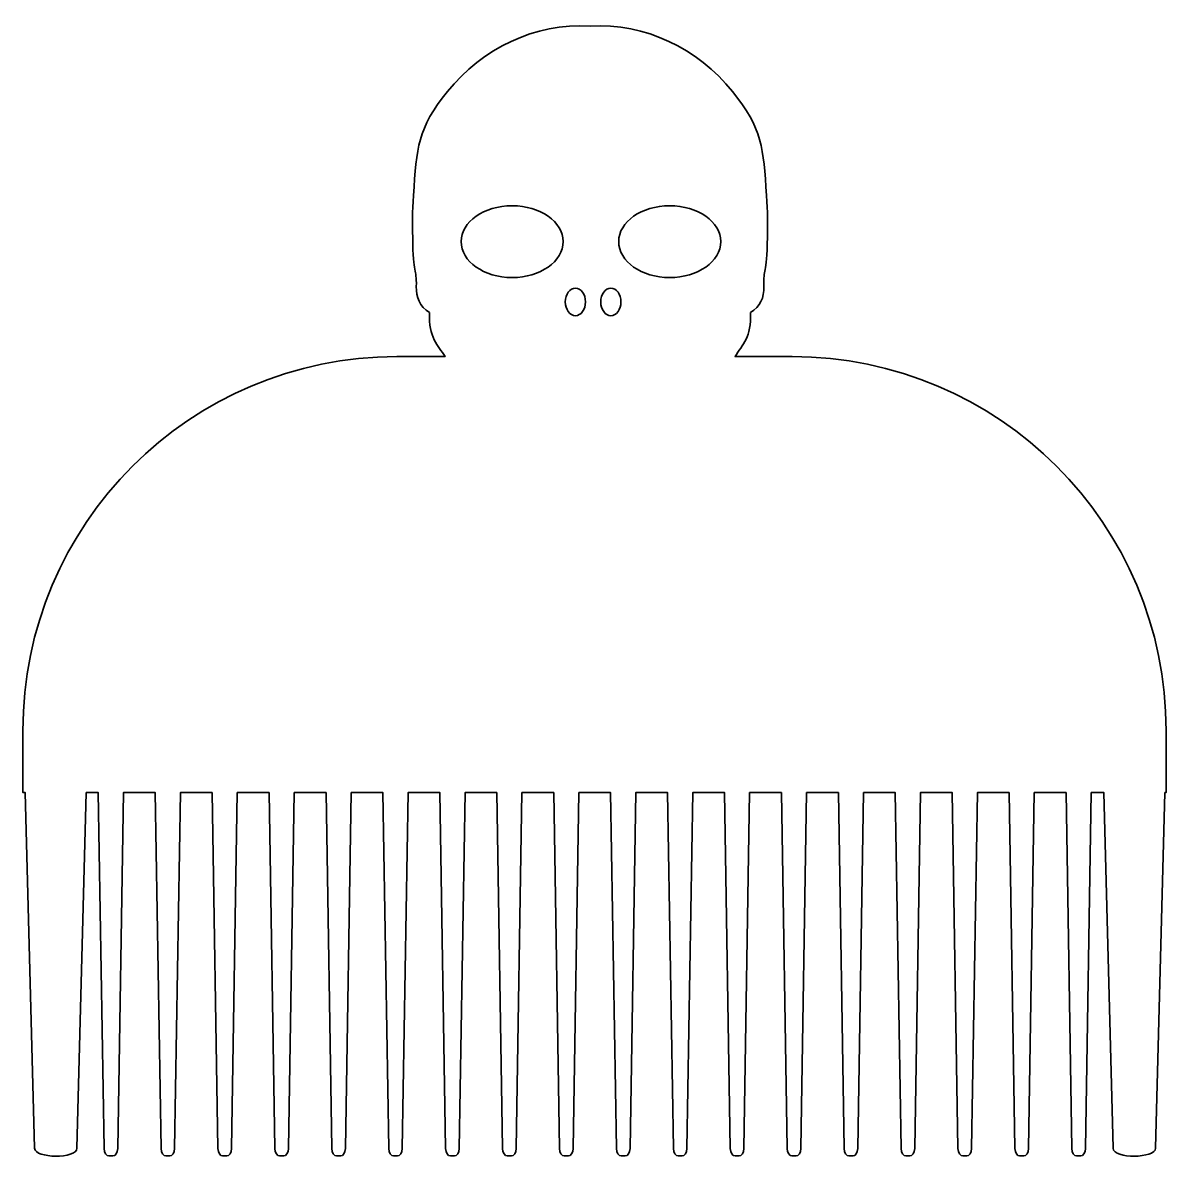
# Model space of a CAD drawing. Header units: inches. Extents: x 19.43 to 24.18, y -24 to -19.28.
import ezdxf

# ---------------------------------------------------------------- set-up
doc = ezdxf.new("R2010")
doc.units = ezdxf.units.IN
doc.header["$MEASUREMENT"] = 0
doc.layers.add('_U+0421_U+043B_U+043E_U+0439 1', color=7, linetype='Continuous')

msp = doc.modelspace()

# ---------------------------------------------------------------- linework, layer by layer
at = {"layer": '_U+0421_U+043B_U+043E_U+0439 1', "color": 22, "lineweight": 35, "true_color": 0xe52421}
for points, knots in [([(22.6218, -20.6696), (22.6218, -20.6696), (22.3843, -20.6696), (22.3843, -20.6696), (22.415, -20.6177), (22.4545, -20.5901), (22.4483, -20.4868), (22.4902, -20.4616), (22.5053, -20.4247), (22.5037, -20.3777), (22.502, -20.2971), (22.5171, -20.3391), (22.5188, -20.1729), (22.5204, -20.1192), (22.5204, -20.0688), (22.5154, -20), (22.502, -19.8019), (22.4986, -19.7231), (22.3744, -19.5686), (22.2284, -19.389), (22.0119, -19.2833), (21.7819, -19.2967), (21.552, -19.2833), (21.3355, -19.389), (21.1894, -19.5686), (21.0652, -19.7214), (21.0619, -19.8019), (21.0484, -20), (21.0434, -20.0688), (21.0434, -20.1192), (21.0451, -20.1729), (21.0468, -20.3374), (21.0619, -20.2971), (21.0602, -20.3777), (21.0602, -20.423), (21.0736, -20.4599), (21.1156, -20.4868), (21.1091, -20.5908), (21.1516, -20.6223), (21.1796, -20.6696), (21.1796, -20.6696), (20.9793, -20.6696), (20.9793, -20.6696), (20.1212, -20.6696), (19.4255, -21.3653), (19.4255, -22.2234), (19.4255, -22.2234), (19.4255, -22.4799), (19.4255, -22.4799), (19.4255, -22.4799), (19.4355, -22.4799), (19.4355, -22.4799), (19.4355, -22.4799), (19.4738, -23.9573), (19.4738, -23.9573), (19.4749, -23.9999), (19.6492, -24.0024), (19.6504, -23.9573), (19.6504, -23.9573), (19.6887, -22.4799), (19.6887, -22.4799), (19.6887, -22.4799), (19.739, -22.4799), (19.739, -22.4799), (19.739, -22.4799), (19.763, -23.9583), (19.763, -23.9583), (19.7632, -23.9755), (19.7723, -23.9892), (19.7833, -23.9892), (19.7833, -23.9892), (19.7992, -23.9892), (19.7992, -23.9892), (19.8102, -23.9892), (19.8192, -23.9755), (19.8195, -23.9583), (19.8195, -23.9583), (19.8435, -22.4799), (19.8435, -22.4799), (19.8435, -22.4799), (19.9755, -22.4799), (19.9755, -22.4799), (19.9755, -22.4799), (19.9995, -23.9583), (19.9995, -23.9583), (19.9998, -23.9755), (20.0088, -23.9892), (20.0198, -23.9892), (20.0198, -23.9892), (20.0357, -23.9892), (20.0357, -23.9892), (20.0467, -23.9892), (20.0558, -23.9755), (20.056, -23.9583), (20.056, -23.9583), (20.08, -22.4799), (20.08, -22.4799), (20.08, -22.4799), (20.212, -22.4799), (20.212, -22.4799), (20.212, -22.4799), (20.236, -23.9583), (20.236, -23.9583), (20.2363, -23.9755), (20.2453, -23.9892), (20.2563, -23.9892), (20.2563, -23.9892), (20.2722, -23.9892), (20.2722, -23.9892), (20.2833, -23.9892), (20.2923, -23.9755), (20.2926, -23.9583), (20.2926, -23.9583), (20.3165, -22.4799), (20.3165, -22.4799), (20.3165, -22.4799), (20.4486, -22.4799), (20.4486, -22.4799), (20.4486, -22.4799), (20.4725, -23.9583), (20.4725, -23.9583), (20.4728, -23.9755), (20.4818, -23.9892), (20.4929, -23.9892), (20.4929, -23.9892), (20.5087, -23.9892), (20.5087, -23.9892), (20.5198, -23.9892), (20.5288, -23.9755), (20.5291, -23.9583), (20.5291, -23.9583), (20.553, -22.4799), (20.553, -22.4799), (20.553, -22.4799), (20.6851, -22.4799), (20.6851, -22.4799), (20.6851, -22.4799), (20.709, -23.9583), (20.709, -23.9583), (20.7093, -23.9755), (20.7183, -23.9892), (20.7294, -23.9892), (20.7294, -23.9892), (20.7453, -23.9892), (20.7453, -23.9892), (20.7563, -23.9892), (20.7653, -23.9755), (20.7656, -23.9583), (20.7656, -23.9583), (20.7896, -22.4799), (20.7896, -22.4799), (20.7896, -22.4799), (20.9216, -22.4799), (20.9216, -22.4799), (20.9216, -22.4799), (20.9456, -23.9583), (20.9456, -23.9583), (20.9458, -23.9755), (20.9549, -23.9892), (20.9659, -23.9892), (20.9659, -23.9892), (20.9818, -23.9892), (20.9818, -23.9892), (20.9928, -23.9892), (21.0018, -23.9755), (21.0021, -23.9583), (21.0021, -23.9583), (21.0261, -22.4799), (21.0261, -22.4799), (21.0261, -22.4799), (21.1581, -22.4799), (21.1581, -22.4799), (21.1581, -22.4799), (21.1821, -23.9583), (21.1821, -23.9583), (21.1824, -23.9755), (21.1914, -23.9892), (21.2024, -23.9892), (21.2024, -23.9892), (21.2183, -23.9892), (21.2183, -23.9892), (21.2293, -23.9892), (21.2384, -23.9755), (21.2386, -23.9583), (21.2386, -23.9583), (21.2626, -22.4799), (21.2626, -22.4799), (21.2626, -22.4799), (21.3946, -22.4799), (21.3946, -22.4799), (21.3946, -22.4799), (21.4186, -23.9583), (21.4186, -23.9583), (21.4189, -23.9755), (21.4279, -23.9892), (21.4389, -23.9892), (21.4389, -23.9892), (21.4548, -23.9892), (21.4548, -23.9892), (21.4659, -23.9892), (21.4749, -23.9755), (21.4752, -23.9583), (21.4752, -23.9583), (21.4991, -22.4799), (21.4991, -22.4799), (21.4991, -22.4799), (21.6312, -22.4799), (21.6312, -22.4799), (21.6312, -22.4799), (21.6551, -23.9583), (21.6551, -23.9583), (21.6554, -23.9755), (21.6644, -23.9892), (21.6755, -23.9892), (21.6755, -23.9892), (21.6913, -23.9892), (21.6913, -23.9892), (21.7024, -23.9892), (21.7114, -23.9755), (21.7117, -23.9583), (21.7117, -23.9583), (21.7356, -22.4799), (21.7356, -22.4799), (21.7356, -22.4799), (21.8677, -22.4799), (21.8677, -22.4799), (21.8677, -22.4799), (21.8916, -23.9583), (21.8916, -23.9583), (21.8919, -23.9755), (21.9009, -23.9892), (21.912, -23.9892), (21.912, -23.9892), (21.9279, -23.9892), (21.9279, -23.9892), (21.9389, -23.9892), (21.9479, -23.9755), (21.9482, -23.9583), (21.9482, -23.9583), (21.9722, -22.4799), (21.9722, -22.4799), (21.9722, -22.4799), (22.1042, -22.4799), (22.1042, -22.4799), (22.1042, -22.4799), (22.1282, -23.9583), (22.1282, -23.9583), (22.1284, -23.9755), (22.1375, -23.9892), (22.1485, -23.9892), (22.1485, -23.9892), (22.1644, -23.9892), (22.1644, -23.9892), (22.1754, -23.9892), (22.1844, -23.9755), (22.1847, -23.9583), (22.1847, -23.9583), (22.2087, -22.4799), (22.2087, -22.4799), (22.2087, -22.4799), (22.3407, -22.4799), (22.3407, -22.4799), (22.3407, -22.4799), (22.3647, -23.9583), (22.3647, -23.9583), (22.365, -23.9755), (22.374, -23.9892), (22.385, -23.9892), (22.385, -23.9892), (22.4009, -23.9892), (22.4009, -23.9892), (22.4119, -23.9892), (22.421, -23.9755), (22.4212, -23.9583), (22.4212, -23.9583), (22.4452, -22.4799), (22.4452, -22.4799), (22.4452, -22.4799), (22.5772, -22.4799), (22.5772, -22.4799), (22.5772, -22.4799), (22.6012, -23.9583), (22.6012, -23.9583), (22.6015, -23.9755), (22.6105, -23.9892), (22.6215, -23.9892), (22.6215, -23.9892), (22.6374, -23.9892), (22.6374, -23.9892), (22.6485, -23.9892), (22.6575, -23.9755), (22.6578, -23.9583), (22.6578, -23.9583), (22.6817, -22.4799), (22.6817, -22.4799), (22.6817, -22.4799), (22.8138, -22.4799), (22.8138, -22.4799), (22.8138, -22.4799), (22.8377, -23.9583), (22.8377, -23.9583), (22.838, -23.9755), (22.847, -23.9892), (22.8581, -23.9892), (22.8581, -23.9892), (22.8739, -23.9892), (22.8739, -23.9892), (22.885, -23.9892), (22.894, -23.9755), (22.8943, -23.9583), (22.8943, -23.9583), (22.9182, -22.4799), (22.9182, -22.4799), (22.9182, -22.4799), (23.0503, -22.4799), (23.0503, -22.4799), (23.0503, -22.4799), (23.0742, -23.9583), (23.0742, -23.9583), (23.0745, -23.9755), (23.0835, -23.9892), (23.0946, -23.9892), (23.0946, -23.9892), (23.1105, -23.9892), (23.1105, -23.9892), (23.1215, -23.9892), (23.1305, -23.9755), (23.1308, -23.9583), (23.1308, -23.9583), (23.1548, -22.4799), (23.1548, -22.4799), (23.1548, -22.4799), (23.2868, -22.4799), (23.2868, -22.4799), (23.2868, -22.4799), (23.3108, -23.9583), (23.3108, -23.9583), (23.311, -23.9755), (23.3201, -23.9892), (23.3311, -23.9892), (23.3311, -23.9892), (23.347, -23.9892), (23.347, -23.9892), (23.358, -23.9892), (23.367, -23.9755), (23.3673, -23.9583), (23.3673, -23.9583), (23.3913, -22.4799), (23.3913, -22.4799), (23.3913, -22.4799), (23.5233, -22.4799), (23.5233, -22.4799), (23.5233, -22.4799), (23.5473, -23.9583), (23.5473, -23.9583), (23.5476, -23.9755), (23.5566, -23.9892), (23.5676, -23.9892), (23.5676, -23.9892), (23.5835, -23.9892), (23.5835, -23.9892), (23.5945, -23.9892), (23.6036, -23.9755), (23.6038, -23.9583), (23.6038, -23.9583), (23.6278, -22.4799), (23.6278, -22.4799), (23.6278, -22.4799), (23.7598, -22.4799), (23.7598, -22.4799), (23.7598, -22.4799), (23.7838, -23.9583), (23.7838, -23.9583), (23.7841, -23.9755), (23.7931, -23.9892), (23.8041, -23.9892), (23.8041, -23.9892), (23.82, -23.9892), (23.82, -23.9892), (23.8311, -23.9892), (23.8401, -23.9755), (23.8404, -23.9583), (23.8404, -23.9583), (23.8643, -22.4799), (23.8643, -22.4799), (23.8643, -22.4799), (23.917, -22.4799), (23.917, -22.4799), (23.917, -22.4799), (23.9553, -23.9573), (23.9553, -23.9573), (23.9565, -24.0024), (24.1308, -23.9999), (24.1319, -23.9573), (24.1319, -23.9573), (24.1702, -22.4799), (24.1702, -22.4799), (24.1702, -22.4799), (24.1756, -22.4799), (24.1756, -22.4799), (24.1756, -22.4799), (24.1756, -22.2234), (24.1756, -22.2234), (24.1756, -21.3653), (23.4799, -20.6696), (22.6218, -20.6696)], [0, 0, 0, 0, 1, 1, 1, 2, 2, 2, 3, 3, 3, 4, 4, 4, 5, 5, 5, 6, 6, 6, 7, 7, 7, 8, 8, 8, 9, 9, 9, 10, 10, 10, 11, 11, 11, 12, 12, 12, 13, 13, 13, 14, 14, 14, 15, 15, 15, 16, 16, 16, 17, 17, 17, 18, 18, 18, 19, 19, 19, 20, 20, 20, 21, 21, 21, 22, 22, 22, 23, 23, 23, 24, 24, 24, 25, 25, 25, 26, 26, 26, 27, 27, 27, 28, 28, 28, 29, 29, 29, 30, 30, 30, 31, 31, 31, 32, 32, 32, 33, 33, 33, 34, 34, 34, 35, 35, 35, 36, 36, 36, 37, 37, 37, 38, 38, 38, 39, 39, 39, 40, 40, 40, 41, 41, 41, 42, 42, 42, 43, 43, 43, 44, 44, 44, 45, 45, 45, 46, 46, 46, 47, 47, 47, 48, 48, 48, 49, 49, 49, 50, 50, 50, 51, 51, 51, 52, 52, 52, 53, 53, 53, 54, 54, 54, 55, 55, 55, 56, 56, 56, 57, 57, 57, 58, 58, 58, 59, 59, 59, 60, 60, 60, 61, 61, 61, 62, 62, 62, 63, 63, 63, 64, 64, 64, 65, 65, 65, 66, 66, 66, 67, 67, 67, 68, 68, 68, 69, 69, 69, 70, 70, 70, 71, 71, 71, 72, 72, 72, 73, 73, 73, 74, 74, 74, 75, 75, 75, 76, 76, 76, 77, 77, 77, 78, 78, 78, 79, 79, 79, 80, 80, 80, 81, 81, 81, 82, 82, 82, 83, 83, 83, 84, 84, 84, 85, 85, 85, 86, 86, 86, 87, 87, 87, 88, 88, 88, 89, 89, 89, 90, 90, 90, 91, 91, 91, 92, 92, 92, 93, 93, 93, 94, 94, 94, 95, 95, 95, 96, 96, 96, 97, 97, 97, 98, 98, 98, 99, 99, 99, 100, 100, 100, 101, 101, 101, 102, 102, 102, 103, 103, 103, 104, 104, 104, 105, 105, 105, 106, 106, 106, 107, 107, 107, 108, 108, 108, 109, 109, 109, 110, 110, 110, 111, 111, 111, 112, 112, 112, 113, 113, 113, 114, 114, 114, 115, 115, 115, 116, 116, 116, 117, 117, 117, 118, 118, 118, 119, 119, 119, 120, 120, 120, 121, 121, 121, 122, 122, 122, 123, 123, 123, 124, 124, 124, 125, 125, 125, 126, 126, 126, 127, 127, 127, 128, 128, 128, 129, 129, 129, 130, 130, 130, 131, 131, 131, 132, 132, 132, 133, 133, 133, 134, 134, 134, 135, 135, 135, 135]), ([(21.2465, -20.1919), (21.2465, -20.1096), (21.3413, -20.0428), (21.4583, -20.0428), (21.5755, -20.0428), (21.6703, -20.1096), (21.6703, -20.1919), (21.6703, -20.2741), (21.5755, -20.3409), (21.4583, -20.3409), (21.3413, -20.3409), (21.2465, -20.2741), (21.2465, -20.1919)], [0, 0, 0, 0, 1, 1, 1, 2, 2, 2, 3, 3, 3, 4, 4, 4, 4]), ([(22.1129, -20.3409), (21.9959, -20.3409), (21.9011, -20.2741), (21.9011, -20.1919), (21.9011, -20.1096), (21.9959, -20.0428), (22.1129, -20.0428), (22.2301, -20.0428), (22.3249, -20.1096), (22.3249, -20.1919), (22.3249, -20.2741), (22.2301, -20.3409), (22.1129, -20.3409)], [0, 0, 0, 0, 1, 1, 1, 2, 2, 2, 3, 3, 3, 4, 4, 4, 4]), ([(21.7212, -20.4995), (21.698, -20.4995), (21.6792, -20.4738), (21.6792, -20.4423), (21.6792, -20.4106), (21.698, -20.3849), (21.7212, -20.3849), (21.7443, -20.3849), (21.7631, -20.4106), (21.7631, -20.4423), (21.7631, -20.4738), (21.7443, -20.4995), (21.7212, -20.4995)], [0, 0, 0, 0, 1, 1, 1, 2, 2, 2, 3, 3, 3, 4, 4, 4, 4]), ([(21.8266, -20.4423), (21.8266, -20.4106), (21.8454, -20.3849), (21.8686, -20.3849), (21.8917, -20.3849), (21.9105, -20.4106), (21.9105, -20.4423), (21.9105, -20.4738), (21.8917, -20.4995), (21.8686, -20.4995), (21.8454, -20.4995), (21.8266, -20.4738), (21.8266, -20.4423)], [0, 0, 0, 0, 1, 1, 1, 2, 2, 2, 3, 3, 3, 4, 4, 4, 4])]:
    msp.add_open_spline(points, degree=3, knots=knots, dxfattribs=at)

doc.saveas('drawing.dxf')
